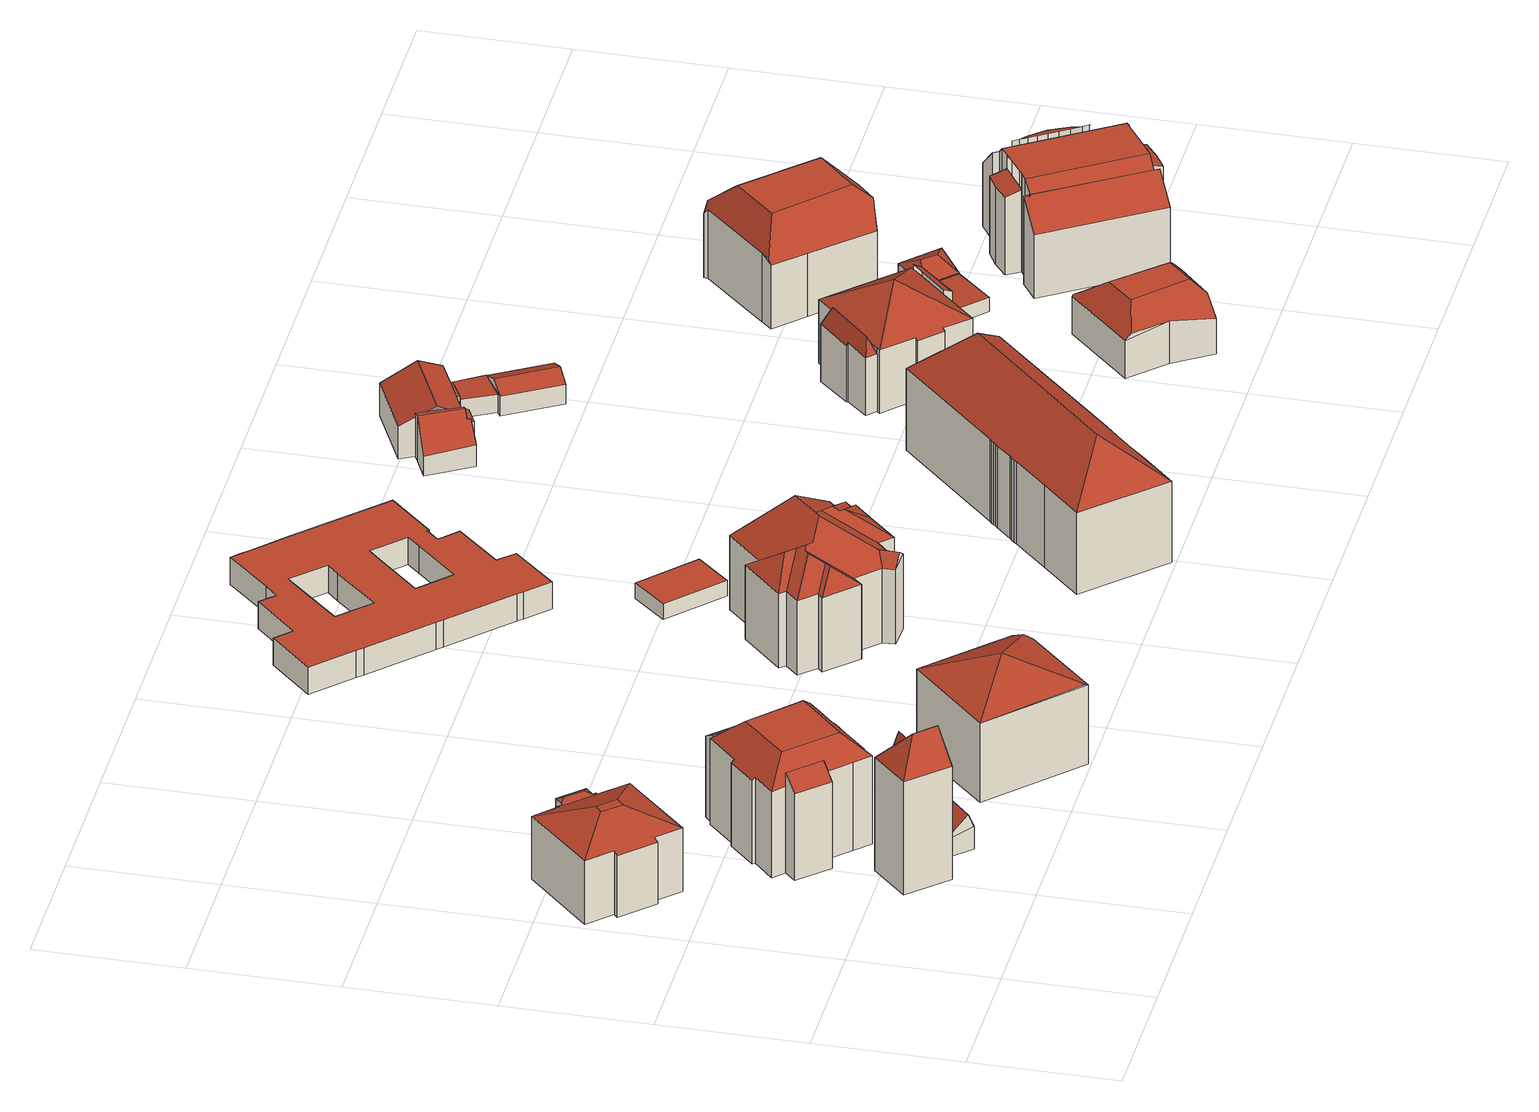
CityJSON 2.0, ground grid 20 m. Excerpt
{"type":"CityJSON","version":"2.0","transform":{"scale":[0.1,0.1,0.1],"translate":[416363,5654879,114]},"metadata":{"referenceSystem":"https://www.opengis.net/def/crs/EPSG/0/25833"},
"CityObjects":{
"building1":{"type":"Building","attributes":{"Dachtyp_tdc":"tdcFreeFormRoof","Gemeindeschluessel":14612000,"Dachneigung":50.69,"QualitaetDacherkennung":5,"Geometrietyp2DReferenz":"3000","measuredHeight":20.93,"function":"31001_9998","roofType":"5000"},"geometry":[{"type":"Solid","lod":"2","boundaries":[[[[0,1,2,3]],[[1,4,5,2]],[[4,6,7,5]],[[6,0,3,7]],[[8,6,4]],[[9,8,4,1]],[[9,1,0]],[[8,9,0,6]],[[3,2,5,7]]]],"semantics":{"surfaces":[{"type":"WallSurface"},{"type":"RoofSurface"},{"type":"GroundSurface"}],"values":[[0,0,0,0,0,1,1,1,2]]}}]},
"building2":{"type":"Building","attributes":{"Gemeindeschluessel":14612000,"Geometrietyp2DReferenz":"3000","function":"31001_9998","roofType":"9999"},"children":["building2-1","building2-2"]},
"building2-1":{"type":"BuildingPart","attributes":{"Dachtyp_tdc":"tdcFreeFormRoof","Dachneigung":18.6,"QualitaetDacherkennung":15,"Geometrietyp2DReferenz":"3000","measuredHeight":9.41,"roofType":"5000"},"parents":["building2"],"geometry":[{"type":"MultiSurface","lod":"2","boundaries":[[[10,11,12,13,14]],[[11,15,16,12]],[[15,17,18,16]],[[17,19,20,18]],[[19,21,22,20]],[[21,23,24,22]],[[17,15,25]],[[21,19,17]],[[15,11,26,25]],[[11,10,26]],[[10,27,28,23,21,17,25,26]],[[13,12,16,18,20,22,24,29]]],"semantics":{"surfaces":[{"type":"WallSurface"},{"type":"RoofSurface"},{"type":"GroundSurface"}],"values":[0,0,0,0,0,0,1,1,1,1,1,2]}}]},
"building2-2":{"type":"BuildingPart","attributes":{"Dachtyp_tdc":"tdcCutTentRoof","Dachneigung":24.08,"QualitaetDacherkennung":76,"Geometrietyp2DReferenz":"3000","measuredHeight":11.88,"roofType":"9999"},"parents":["building2"],"geometry":[{"type":"MultiSurface","lod":"2","boundaries":[[[30,31,32,33]],[[31,14,13,32]],[[34,24,23]],[[34,35,36,24]],[[35,37,38,36]],[[37,39,40,38]],[[39,41,42,40]],[[41,43,44,42]],[[43,45,46,44]],[[45,47,48,46]],[[47,49,50,48]],[[49,30,33,50]],[[35,34,51,27,14,31,30,49,52,53]],[[37,35,53,54]],[[47,45,43,41,39,37,54,55]],[[49,47,55,52]],[[55,54,53,52]],[[33,32,13,29,24,36,38,40,42,44,46,48,50]]],"semantics":{"surfaces":[{"type":"WallSurface"},{"type":"RoofSurface"},{"type":"GroundSurface"}],"values":[0,0,0,0,0,0,0,0,0,0,0,0,1,1,1,1,1,2]}}]},
"building3":{"type":"Building","attributes":{"Dachtyp_tdc":"tdcFreeFormRoof","Gemeindeschluessel":14612000,"Dachneigung":36.92,"QualitaetDacherkennung":11,"Geometrietyp2DReferenz":"3000","measuredHeight":5.18,"function":"31001_9998","roofType":"5000"},"geometry":[{"type":"Solid","lod":"2","boundaries":[[[[56,57,58,59]],[[57,60,61,58]],[[60,62,63,61]],[[62,64,65,63]],[[64,66,67,65]],[[66,68,69,67]],[[68,56,59,69]],[[70,62,60,57,71]],[[66,64,70,71,56,68]],[[57,56,71]],[[64,62,70]],[[59,58,61,63,65,67,69]]]],"semantics":{"surfaces":[{"type":"WallSurface"},{"type":"RoofSurface"},{"type":"GroundSurface"}],"values":[[0,0,0,0,0,0,0,1,1,0,0,2]]}}]},
"building4":{"type":"Building","attributes":{"Gemeindeschluessel":14612000,"Geometrietyp2DReferenz":"3000","function":"31001_9998","roofType":"9999"},"children":["building4-1","building4-2","building4-3"]},
"building4-1":{"type":"BuildingPart","attributes":{"Dachtyp_tdc":"tdcPolyFlatRoof","Dachneigung":43.16,"QualitaetDacherkennung":45,"Geometrietyp2DReferenz":"3000","measuredHeight":14.79,"roofType":"2100"},"parents":["building4"],"geometry":[{"type":"MultiSurface","lod":"2","boundaries":[[[72,73,74,75,76]],[[73,77,78,74]],[[77,79,80,81,78]],[[79,77,73,72]],[[75,74,78,81]]],"semantics":{"surfaces":[{"type":"WallSurface"},{"type":"RoofSurface"},{"type":"GroundSurface"}],"values":[0,0,0,1,2]}}]},
"building4-2":{"type":"BuildingPart","attributes":{"Dachtyp_tdc":"tdcPolyFlatRoof","Dachneigung":29.13,"QualitaetDacherkennung":36,"Geometrietyp2DReferenz":"3000","measuredHeight":12.96,"roofType":"2100"},"parents":["building4"],"geometry":[{"type":"MultiSurface","lod":"2","boundaries":[[[82,83,84,85]],[[83,86,87,84]],[[86,88,89,90,87]],[[91,92,93,94,95]],[[92,82,85,93]],[[92,91,88,86,83,82]],[[85,84,87,90,94,93]]],"semantics":{"surfaces":[{"type":"WallSurface"},{"type":"RoofSurface"},{"type":"GroundSurface"}],"values":[0,0,0,0,0,1,2]}}]},
"building4-3":{"type":"BuildingPart","attributes":{"Dachtyp_tdc":"tdcCutTentRoof","Dachneigung":0.24,"QualitaetDacherkennung":71,"Geometrietyp2DReferenz":"3000","measuredHeight":15.86,"roofType":"9999"},"parents":["building4"],"geometry":[{"type":"MultiSurface","lod":"2","boundaries":[[[89,96,97,90]],[[96,98,99,97]],[[98,100,101,99]],[[100,102,103,101]],[[102,104,105,103]],[[104,106,107,105]],[[106,108,109,107]],[[108,110,111,109]],[[110,112,113,111]],[[112,114,115,113]],[[114,76,75,115]],[[80,116,117,81]],[[116,118,119,117]],[[118,120,121,119]],[[120,122,123,121]],[[122,124,125,123]],[[124,126,127,125]],[[126,95,94,127]],[[112,110,108,106,104,102,100,98,128,129]],[[116,80,76,114,112,129,130]],[[126,124,122,120,118,116,130,131]],[[98,96,89,95,126,131,128]],[[131,130,129,128]],[[90,97,99,101,103,105,107,109,111,113,115,75,81,117,119,121,123,125,127,94]]],"semantics":{"surfaces":[{"type":"WallSurface"},{"type":"RoofSurface"},{"type":"GroundSurface"}],"values":[0,0,0,0,0,0,0,0,0,0,0,0,0,0,0,0,0,0,1,1,1,1,1,2]}}]},
"building5":{"type":"Building","attributes":{"Dachtyp_tdc":"tdcFreeFormRoof","Gemeindeschluessel":14612000,"Dachneigung":67.46,"QualitaetDacherkennung":5,"Geometrietyp2DReferenz":"3000","measuredHeight":11.02,"function":"31001_9998","roofType":"5000"},"geometry":[{"type":"Solid","lod":"2","boundaries":[[[[132,133,63,65]],[[133,134,61,63]],[[134,135,136,61]],[[135,137,138,136]],[[137,132,65,138]],[[132,137,139,140,133]],[[140,139,135,134]],[[134,133,140]],[[137,135,139]],[[65,63,61,136,138]]]],"semantics":{"surfaces":[{"type":"WallSurface"},{"type":"RoofSurface"},{"type":"GroundSurface"}],"values":[[0,0,0,0,0,1,1,0,0,2]]}}]},
"building6":{"type":"Building","attributes":{"Dachtyp_tdc":"tdcFreeFormRoof","Gemeindeschluessel":14612000,"Dachneigung":25.32,"QualitaetDacherkennung":78,"Geometrietyp2DReferenz":"3000","measuredHeight":15.36,"function":"31001_9998","roofType":"5000"},"geometry":[{"type":"Solid","lod":"2","boundaries":[[[[141,142,143,144]],[[142,145,146,143]],[[145,147,148,146]],[[147,149,150,148]],[[149,141,144,150]],[[151,152,147,145]],[[141,149,152,151,153]],[[153,151,142]],[[151,145,142]],[[149,147,152]],[[142,141,153]],[[144,143,146,148,150]]]],"semantics":{"surfaces":[{"type":"WallSurface"},{"type":"RoofSurface"},{"type":"GroundSurface"}],"values":[[0,0,0,0,0,1,1,1,1,0,0,2]]}}]},
"building7":{"type":"Building","attributes":{"Dachtyp_tdc":"tdcFreeFormRoof","Gemeindeschluessel":14612000,"Dachneigung":36.45,"QualitaetDacherkennung":18,"Geometrietyp2DReferenz":"3000","measuredHeight":16.44,"function":"31001_9998","roofType":"5000"},"geometry":[{"type":"Solid","lod":"2","boundaries":[[[[154,155,156,157]],[[155,158,159,156]],[[158,160,161,159]],[[160,162,163,161]],[[162,164,165,163]],[[164,166,167,165]],[[166,168,169,167]],[[168,170,171,169]],[[170,172,173,171]],[[172,174,175,173]],[[174,176,177,175]],[[176,178,179,177]],[[178,180,181,179]],[[180,182,183,181]],[[182,184,185,183]],[[184,186,187,185]],[[186,188,189,187]],[[188,190,191,189]],[[190,192,193,191]],[[192,194,195,193]],[[194,196,197,195]],[[198,199,200,201,194,192]],[[202,203,204,205,206,198,192,190]],[[207,202,190,188]],[[207,188,186]],[[203,202,207,186,184]],[[208,209,204,203,184,182]],[[210,211,212,208,182,180]],[[210,178,176]],[[178,210,180]],[[211,210,176,174]],[[212,211,174,172]],[[209,208,212,172,170]],[[213,209,170,168]],[[213,168,166]],[[205,204,209,213,166,164]],[[214,215,206,205,164,162]],[[214,162,160]],[[215,214,160,158]],[[199,198,206,215,158,155]],[[200,199,155,154]],[[201,200,154,196]],[[201,196,194]],[[197,157,156,159,161,163,165,167,169,171,173,175,177,179,181,183,185,187,189,191,193,195]],[[196,154,157,197]]]],"semantics":{"surfaces":[{"type":"WallSurface"},{"type":"RoofSurface"},{"type":"GroundSurface"}],"values":[[0,0,0,0,0,0,0,0,0,0,0,0,0,0,0,0,0,0,0,0,0,1,1,1,0,1,1,1,1,1,1,1,1,1,1,1,1,1,1,1,1,1,1,2,0]]}}]},
"building8":{"type":"Building","attributes":{"Gemeindeschluessel":14612000,"Dachneigung":90,"Dachorientierung":0,"MittlereTraufHoehe":118.97,"QualitaetDacherkennung":100,"ObjektHoehe":3.95,"BodenHoehe":115.02,"Geometrietyp2DReferenz":"3000","AbsoluteHoehe":118.97,"Dachflaeche":677.42,"measuredHeight":3.95,"function":"31001_9998","roofType":"1000","storeysAboveGround":1},"geometry":[{"type":"MultiSurface","lod":"2","boundaries":[[[216,217,218,219]],[[217,220,221,218]],[[220,222,223,221]],[[222,224,225,223]],[[226,227,228,229]],[[227,230,231,228]],[[230,232,233,231]],[[232,234,235,233]],[[234,236,237,235]],[[236,226,229,237]],[[224,238,239,225]],[[238,240,241,239]],[[240,242,243,241]],[[242,244,245,243]],[[244,246,247,245]],[[246,248,249,247]],[[248,250,251,249]],[[250,252,253,251]],[[252,254,255,253]],[[254,256,257,255]],[[256,258,259,257]],[[258,260,261,259]],[[260,262,263,261]],[[262,264,265,263]],[[264,266,267,265]],[[266,268,269,267]],[[268,270,271,269]],[[270,272,273,271]],[[272,274,275,273]],[[276,277,278,279]],[[277,280,281,278]],[[280,282,283,281]],[[282,284,285,283]],[[284,286,287,285]],[[286,276,279,287]],[[274,288,289,275]],[[288,290,291,289]],[[290,292,293,291]],[[292,294,295,293]],[[294,216,219,295]],[[294,292,290,288,274,276,286,284,282,280,277,276,274,272,270,268,266,264,262,260,258,256,254,252,250,248,246,244,242,240,238,224,226,236,234,232,230,227,226,224,222,220,217,216]],[[219,218,221,223,225,229,228,231,233,235,237,229,225,239,241,243,245,247,249,251,253,255,257,259,261,263,265,267,269,271,273,275,279,278,281,283,285,287,279,275,289,291,293,295]]],"semantics":{"surfaces":[{"type":"WallSurface"},{"type":"RoofSurface"},{"type":"GroundSurface"}],"values":[0,0,0,0,0,0,0,0,0,0,0,0,0,0,0,0,0,0,0,0,0,0,0,0,0,0,0,0,0,0,0,0,0,0,0,0,0,0,0,0,1,2]}}]},
"building9":{"type":"Building","attributes":{"Gemeindeschluessel":14612000,"Dachtyp_tdc":"tdcPolyFlatRoof","Dachneigung":0,"QualitaetDacherkennung":71,"Geometrietyp2DReferenz":"3000","measuredHeight":2.24,"function":"31001_9998","roofType":"1000"},"geometry":[{"type":"Solid","lod":"2","boundaries":[[[[296,297,298,299]],[[297,300,301,298]],[[300,302,303,301]],[[302,296,299,303]],[[302,300,297,296]],[[299,298,301,303]]]],"semantics":{"surfaces":[{"type":"WallSurface"},{"type":"RoofSurface"},{"type":"GroundSurface"}],"values":[[0,0,0,0,1,2]]}}]},
"building10":{"type":"Building","attributes":{"Dachtyp_tdc":"tdcHipRoof","Gemeindeschluessel":14612000,"Dachneigung":40.71,"QualitaetDacherkennung":75,"Geometrietyp2DReferenz":"3000","measuredHeight":18.08,"function":"31001_9998","roofType":"3200"},"geometry":[{"type":"Solid","lod":"2","boundaries":[[[[304,305,306,307]],[[305,308,309,306]],[[308,310,311,309]],[[310,312,313,311]],[[312,314,315,313]],[[314,316,317,315]],[[316,318,319,317]],[[318,320,321,319]],[[320,322,323,321]],[[322,324,325,323]],[[324,326,327,325]],[[326,328,329,327]],[[328,330,331,329]],[[330,332,333,331]],[[332,334,335,333]],[[334,336,337,335]],[[336,338,339,337]],[[338,340,341,339]],[[340,304,307,341]],[[336,334,342]],[[312,310,343]],[[334,332,330,328,326,324,322,320,318,316,314,312,343,342]],[[310,308,305,304,340,338,336,342,343]],[[307,306,309,311,313,315,317,319,321,323,325,327,329,331,333,335,337,339,341]]]],"semantics":{"surfaces":[{"type":"WallSurface"},{"type":"RoofSurface"},{"type":"GroundSurface"}],"values":[[0,0,0,0,0,0,0,0,0,0,0,0,0,0,0,0,0,0,0,1,1,1,1,2]]}}]},
"building11":{"type":"Building","attributes":{"Gemeindeschluessel":14612000,"Geometrietyp2DReferenz":"3000","function":"31001_9998","roofType":"9999"},"children":["building11-1","building11-2","building11-3"]},
"building11-1":{"type":"BuildingPart","attributes":{"Dachtyp_tdc":"tdcGableRoof","Dachneigung":24.8,"QualitaetDacherkennung":57,"Geometrietyp2DReferenz":"3000","measuredHeight":7.07,"roofType":"3100"},"parents":["building11"],"geometry":[{"type":"MultiSurface","lod":"2","boundaries":[[[344,345,346,347]],[[345,348,349,346]],[[350,351,352,353]],[[351,354,355,352]],[[354,356,357,355]],[[356,358,359,357]],[[358,360,361,359]],[[360,362,363,361]],[[356,354,351,350,364,365]],[[365,366,348,345,344,362,360,358,356]],[[346,349,367,353,352,355,357,359,361]]],"semantics":{"surfaces":[{"type":"WallSurface"},{"type":"RoofSurface"},{"type":"GroundSurface"}],"values":[0,0,0,0,0,0,0,0,1,1,2]}}]},
"building11-2":{"type":"BuildingPart","attributes":{"Dachtyp_tdc":"tdcGableRoof","Dachneigung":46.62,"QualitaetDacherkennung":20,"Geometrietyp2DReferenz":"3000","measuredHeight":6.62,"roofType":"3100"},"parents":["building11"],"geometry":[{"type":"MultiSurface","lod":"2","boundaries":[[[368,369,370,371]],[[369,372,373,370]],[[372,374,375,373]],[[374,376,377,375]],[[376,378,379,377]],[[378,380,381,379]],[[380,382,383,381]],[[382,384,350,353,383]],[[385,368,371,349,348]],[[382,380,378,376,374,372,369,368]],[[368,385,366,386,364,384,382]],[[371,370,373,375,377,379,381,383,353,367,349]]],"semantics":{"surfaces":[{"type":"WallSurface"},{"type":"RoofSurface"},{"type":"GroundSurface"}],"values":[0,0,0,0,0,0,0,0,0,1,1,2]}}]},
"building11-3":{"type":"BuildingPart","attributes":{"Dachtyp_tdc":"tdcPolyFlatRoof","Dachneigung":18.27,"QualitaetDacherkennung":45,"Geometrietyp2DReferenz":"3000","measuredHeight":3.46,"roofType":"2100"},"parents":["building11"],"geometry":[{"type":"MultiSurface","lod":"2","boundaries":[[[363,387,388,361]],[[387,389,390,388]],[[389,391,392,390]],[[391,347,346,392]],[[391,389,387,363,347]],[[346,361,388,390,392]]],"semantics":{"surfaces":[{"type":"WallSurface"},{"type":"RoofSurface"},{"type":"GroundSurface"}],"values":[0,0,0,0,1,2]}}]},
"building12":{"type":"Building","attributes":{"Dachtyp_tdc":"tdcPolyFlatRoof","Gemeindeschluessel":14612000,"Dachneigung":0,"QualitaetDacherkennung":55,"Geometrietyp2DReferenz":"3000","measuredHeight":2.88,"function":"31001_9998","roofType":"1000"},"geometry":[{"type":"Solid","lod":"2","boundaries":[[[[393,394,395,396]],[[394,397,398,395]],[[397,399,400,398]],[[399,393,396,400]],[[399,397,394,393]],[[396,395,398,400]]]],"semantics":{"surfaces":[{"type":"WallSurface"},{"type":"RoofSurface"},{"type":"GroundSurface"}],"values":[[0,0,0,0,1,2]]}}]},
"building13":{"type":"Building","attributes":{"Dachtyp_tdc":"tdcPolyFlatRoof","Gemeindeschluessel":14612000,"Dachneigung":3.16,"QualitaetDacherkennung":73,"Geometrietyp2DReferenz":"3000","measuredHeight":2.98,"function":"31001_9998","roofType":"2100"},"geometry":[{"type":"Solid","lod":"2","boundaries":[[[[401,402,403,404]],[[402,405,406,403]],[[405,397,407,406]],[[397,408,409,407]],[[408,410,411,409]],[[410,401,404,411]],[[410,408,397,405,402,401]],[[404,403,406,407,409,411]]]],"semantics":{"surfaces":[{"type":"WallSurface"},{"type":"RoofSurface"},{"type":"GroundSurface"}],"values":[[0,0,0,0,0,0,1,2]]}}]},
"building14":{"type":"Building","attributes":{"Dachtyp_tdc":"tdcGableRoof","Gemeindeschluessel":14612000,"Dachneigung":21.98,"QualitaetDacherkennung":83,"Geometrietyp2DReferenz":"3000","measuredHeight":3.95,"function":"31001_9998","roofType":"3100"},"geometry":[{"type":"Solid","lod":"2","boundaries":[[[[412,413,414,415]],[[413,416,417,414]],[[416,418,419,417]],[[418,412,415,419]],[[416,413,420]],[[412,418,421]],[[413,412,421,420]],[[418,416,420,421]],[[415,414,417,419]]]],"semantics":{"surfaces":[{"type":"WallSurface"},{"type":"RoofSurface"},{"type":"GroundSurface"}],"values":[[0,0,0,0,0,0,1,1,2]]}}]},
"building15":{"type":"Building","attributes":{"Gemeindeschluessel":14612000,"Geometrietyp2DReferenz":"3000","function":"31001_9998","roofType":"9999"},"children":["building15-1","building15-2","building15-3"]},
"building15-1":{"type":"BuildingPart","attributes":{"Dachtyp_tdc":"tdcPolyFlatRoof","Dachneigung":30.45,"QualitaetDacherkennung":40,"Geometrietyp2DReferenz":"3000","measuredHeight":9.89,"roofType":"2100"},"parents":["building15"],"geometry":[{"type":"MultiSurface","lod":"2","boundaries":[[[422,423,424]],[[422,425,426,423]],[[425,427,428,426]],[[427,429,430,431,428]],[[429,427,425,422]],[[423,426,428,431]]],"semantics":{"surfaces":[{"type":"WallSurface"},{"type":"RoofSurface"},{"type":"GroundSurface"}],"values":[0,0,0,0,1,2]}}]},
"building15-2":{"type":"BuildingPart","attributes":{"Dachtyp_tdc":"tdcFreeFormRoof","Dachneigung":68.76,"QualitaetDacherkennung":22,"Geometrietyp2DReferenz":"3000","measuredHeight":11.06,"roofType":"5000"},"parents":["building15"],"geometry":[{"type":"MultiSurface","lod":"2","boundaries":[[[432,433,434,435]],[[433,436,437,434]],[[436,438,439,437]],[[440,441,442,443]],[[441,432,435,442]],[[438,436,444]],[[436,433,432,441,445,444]],[[441,440,445]],[[440,438,444,445]],[[435,434,437,439,443,442]]],"semantics":{"surfaces":[{"type":"WallSurface"},{"type":"RoofSurface"},{"type":"GroundSurface"}],"values":[0,0,0,0,0,1,1,1,1,2]}}]},
"building15-3":{"type":"BuildingPart","attributes":{"Dachtyp_tdc":"tdcTentRoof","Dachneigung":31.76,"QualitaetDacherkennung":75,"Geometrietyp2DReferenz":"3000","measuredHeight":13.62,"roofType":"3500"},"parents":["building15"],"geometry":[{"type":"MultiSurface","lod":"2","boundaries":[[[446,447,448,449]],[[447,450,451,448]],[[450,452,440,443,451]],[[453,454,455,439,438]],[[454,456,457,455]],[[456,458,459,457]],[[458,424,423,459]],[[430,460,461,431]],[[460,462,463,461]],[[462,464,465,463]],[[464,446,449,465]],[[456,454,453,452,450,466]],[[458,456,466]],[[460,430,424,458,466]],[[450,447,446,464,462,460,466]],[[449,448,451,443,439,455,457,459,423,431,461,463,465]]],"semantics":{"surfaces":[{"type":"WallSurface"},{"type":"RoofSurface"},{"type":"GroundSurface"}],"values":[0,0,0,0,0,0,0,0,0,0,0,1,1,1,1,2]}}]},
"building16":{"type":"Building","attributes":{"Dachtyp_tdc":"tdcFreeFormRoof","Gemeindeschluessel":14612000,"Dachneigung":38.29,"QualitaetDacherkennung":49,"Geometrietyp2DReferenz":"3000","measuredHeight":8.63,"function":"31001_9998","roofType":"5000"},"geometry":[{"type":"Solid","lod":"2","boundaries":[[[[467,468,469,470]],[[468,471,472,469]],[[471,473,474,472]],[[473,475,476,474]],[[475,477,478,476]],[[477,467,470,478]],[[479,480,473,471,481,482]],[[483,484,475,480,479]],[[477,484,483,485,486]],[[467,486,485,482,481,468]],[[485,483,479,482]],[[471,468,481]],[[475,473,480]],[[477,475,484]],[[467,477,486]],[[470,469,472,474,476,478]]]],"semantics":{"surfaces":[{"type":"WallSurface"},{"type":"RoofSurface"},{"type":"GroundSurface"}],"values":[[0,0,0,0,0,0,1,1,1,1,1,0,0,0,0,2]]}}]},
"building17":{"type":"Building","attributes":{"Dachtyp_tdc":"tdcPolyFlatRoof","Gemeindeschluessel":14612000,"Dachneigung":3.2,"QualitaetDacherkennung":77,"Geometrietyp2DReferenz":"3000","measuredHeight":2.46,"function":"31001_9998","roofType":"2100"},"geometry":[{"type":"Solid","lod":"2","boundaries":[[[[487,488,489,490]],[[488,491,492,489]],[[491,493,494,492]],[[493,487,490,494]],[[493,491,488,487]],[[490,489,492,494]]]],"semantics":{"surfaces":[{"type":"WallSurface"},{"type":"RoofSurface"},{"type":"GroundSurface"}],"values":[[0,0,0,0,1,2]]}}]},
"building18":{"type":"Building","attributes":{"Dachtyp_tdc":"tdcHipRoof","Gemeindeschluessel":14612000,"Dachneigung":27.5,"QualitaetDacherkennung":77,"Geometrietyp2DReferenz":"3000","measuredHeight":4.1,"function":"31001_9998","roofType":"3200"},"geometry":[{"type":"Solid","lod":"2","boundaries":[[[[495,496,489,492]],[[496,497,498,489]],[[497,499,500,498]],[[499,495,492,500]],[[497,496,501]],[[495,499,502]],[[496,495,502,501]],[[499,497,501,502]],[[492,489,498,500]]]],"semantics":{"surfaces":[{"type":"WallSurface"},{"type":"RoofSurface"},{"type":"GroundSurface"}],"values":[[0,0,0,0,1,1,1,1,2]]}}]},
"building19":{"type":"Building","attributes":{"Dachtyp_tdc":"tdcFreeFormRoof","Gemeindeschluessel":14612000,"Dachneigung":54.49,"QualitaetDacherkennung":42,"Geometrietyp2DReferenz":"3000","measuredHeight":14.41,"function":"31001_9998","roofType":"5000"},"geometry":[{"type":"Solid","lod":"2","boundaries":[[[[503,504,505,506]],[[504,507,508,505]],[[507,509,510,508]],[[509,511,512,510]],[[511,513,514,512]],[[513,515,516,514]],[[515,517,518,516]],[[517,519,520,518]],[[519,521,522,520]],[[521,523,524,522]],[[523,525,526,524]],[[525,527,528,526]],[[527,503,506,528]],[[523,521,519,517,529,530,531]],[[532,533,503,527,525,523,531]],[[504,533,532,534,535,507]],[[509,535,534,530,529,515,513,511]],[[534,532,531,530]],[[504,503,533]],[[509,507,535]],[[517,515,529]],[[506,505,508,510,512,514,516,518,520,522,524,526,528]]]],"semantics":{"surfaces":[{"type":"WallSurface"},{"type":"RoofSurface"},{"type":"GroundSurface"}],"values":[[0,0,0,0,0,0,0,0,0,0,0,0,0,1,1,1,1,1,0,0,0,2]]}}]},
"building20":{"type":"Building","attributes":{"Gemeindeschluessel":14612000,"Geometrietyp2DReferenz":"3000","function":"31001_9998","roofType":"9999"},"children":["building20-1","building20-2","building20-3","building20-4","building20-5","building20-6"]},
"building20-1":{"type":"BuildingPart","attributes":{"Dachtyp_tdc":"tdcCutGableRoof","Dachneigung":1.7,"QualitaetDacherkennung":52,"Geometrietyp2DReferenz":"3000","measuredHeight":14.54,"roofType":"9999"},"parents":["building20"],"geometry":[{"type":"MultiSurface","lod":"2","boundaries":[[[536,537,538,539,540]],[[541,542,543,544,545,546]],[[547,548,549,550]],[[546,551,552,547,550,553,537,536,541]],[[554,555,556,557,558,559,560,561,562,563,564,565,566,540,539]],[[553,554,567]],[[553,550,555,554]],[[550,549,556,555]],[[547,558,557,548]],[[547,552,559,558]],[[552,568,559]],[[551,546,561,560]],[[551,560,569]],[[546,545,562,561]],[[544,543,564,563]],[[543,542,565,564]],[[542,541,566,565]],[[541,536,540,566]]],"semantics":{"surfaces":[{"type":"WallSurface"},{"type":"RoofSurface"},{"type":"GroundSurface"}],"values":[0,1,1,1,2,0,0,0,0,0,0,0,0,0,0,0,0,0]}}]},
"building20-2":{"type":"BuildingPart","attributes":{"Dachtyp_tdc":"tdcPolyFlatRoof","Dachneigung":7.45,"QualitaetDacherkennung":28,"Geometrietyp2DReferenz":"3000","measuredHeight":11.7,"roofType":"2100"},"parents":["building20"],"geometry":[{"type":"MultiSurface","lod":"2","boundaries":[[[570,571,572,573]],[[571,574,575,576,572]],[[577,578,579,580]],[[578,581,582,579]],[[581,583,584,582]],[[583,585,586,584]],[[585,587,588,586]],[[587,570,573,588]],[[587,585,583,581,578,577,578,589,574,571,570]],[[573,572,576,590,579,580,579,582,584,586,588]]],"semantics":{"surfaces":[{"type":"WallSurface"},{"type":"RoofSurface"},{"type":"GroundSurface"}],"values":[0,0,0,0,0,0,0,0,1,2]}}]},
"building20-3":{"type":"BuildingPart","attributes":{"Dachtyp_tdc":"tdcPolyFlatRoof","Dachneigung":44.6,"QualitaetDacherkennung":50,"Geometrietyp2DReferenz":"3000","measuredHeight":13.05,"roofType":"2100"},"parents":["building20"],"geometry":[{"type":"MultiSurface","lod":"2","boundaries":[[[591,592,593,594]],[[592,595,565,593]],[[595,596,563,565]],[[545,597,598,562]],[[597,599,600,598]],[[599,591,594,600]],[[599,597,545,596,595,592,591]],[[594,593,565,563,562,598,600]]],"semantics":{"surfaces":[{"type":"WallSurface"},{"type":"RoofSurface"},{"type":"GroundSurface"}],"values":[0,0,0,0,0,0,1,2]}}]},
"building20-4":{"type":"BuildingPart","attributes":{"Dachtyp_tdc":"tdcPolyFlatRoof","Dachneigung":14.8,"QualitaetDacherkennung":32,"Geometrietyp2DReferenz":"3000","measuredHeight":12.15,"roofType":"2100"},"parents":["building20"],"geometry":[{"type":"MultiSurface","lod":"2","boundaries":[[[538,601,540,539]],[[601,602,603,540]],[[602,604,605,603]],[[604,606,607,605]],[[606,567,554,607]],[[567,606,604,602,601,538]],[[539,540,603,605,607,554]]],"semantics":{"surfaces":[{"type":"WallSurface"},{"type":"RoofSurface"},{"type":"GroundSurface"}],"values":[0,0,0,0,0,1,2]}}]},
"building20-5":{"type":"BuildingPart","attributes":{"Dachtyp_tdc":"tdcPolyFlatRoof","Dachneigung":44.91,"QualitaetDacherkennung":46,"Geometrietyp2DReferenz":"3000","measuredHeight":13,"roofType":"2100"},"parents":["building20"],"geometry":[{"type":"MultiSurface","lod":"2","boundaries":[[[575,608,609,576]],[[608,610,611,609]],[[610,548,557,611]],[[549,612,613,556]],[[612,614,615,613]],[[614,616,580,615]],[[614,612,549,548,610,608,575,617,618,616]],[[579,590,576,609,611,557,556,613,615,580]]],"semantics":{"surfaces":[{"type":"WallSurface"},{"type":"RoofSurface"},{"type":"GroundSurface"}],"values":[0,0,0,0,0,0,1,2]}}]},
"building20-6":{"type":"BuildingPart","attributes":{"Dachtyp_tdc":"tdcPolyFlatRoof","Dachneigung":18.92,"QualitaetDacherkennung":40,"Geometrietyp2DReferenz":"3000","measuredHeight":12.19,"roofType":"2100"},"parents":["building20"],"geometry":[{"type":"MultiSurface","lod":"2","boundaries":[[[619,569,560,620]],[[568,621,622,559]],[[621,623,624,622]],[[623,619,620,624]],[[623,621,568,569,619]],[[620,560,559,622,624]]],"semantics":{"surfaces":[{"type":"WallSurface"},{"type":"RoofSurface"},{"type":"GroundSurface"}],"values":[0,0,0,0,1,2]}}]}
},
"vertices":[
[159,161,176],[207,209,176],[207,209,9],[159,161,9],[257,158,176],[257,158,9],[208,110,176],[208,110,9],[233,134,218],[207,160,218],
[135,594,98],[146,604,98],[146,604,7],[135,594,7],[135,594,97],[177,572,98],[177,572,7],[167,562,98],[167,562,7],[171,558,97],[171,558,7],[167,554,97],[167,554,7],[167,553,96],[167,553,7],[167,572,101],[146,594,101],[134,593,98],[131,589,96],[131,589,7],
[126,595,100],[130,599,97],[130,599,7],[126,595,7],[167,553,100],[198,521,100],[198,521,7],[109,433,101],[109,433,7],[80,463,101],[80,463,7],[74,457,98],[74,457,7],[32,500,98],[32,500,7],[38,505,101],[38,505,7],[7,536,101],[7,536,7],[96,624,100],[96,624,7],[131,589,100],[96,541,126],[118,519,126],[109,509,125],[86,533,125],
[288,100,39],[258,130,32],[258,130,6],[288,100,6],[325,192,32],[325,192,6],[341,174,50],[341,174,6],[357,157,25],[357,157,6],[305,107,22],[305,107,6],[300,112,40],[300,112,6],[348,167,58],[283,106,58],
[222,278,153],[206,263,133],[206,263,5],[222,278,5],[222,278,134],[168,303,133],[168,303,5],[183,318,153],[183,318,133],[183,318,5],
[321,411,125],[315,405,129],[315,405,5],[321,411,5],[350,370,129],[350,370,5],[344,363,135],[344,363,134],[344,363,5],[276,432,135],[288,444,125],[288,444,5],[276,432,5],[276,432,132],
[343,363,135],[343,363,5],[376,330,135],[376,330,5],[354,308,135],[354,308,5],[339,293,135],[339,293,5],[342,290,131],[342,290,5],[323,272,131],[323,272,5],[293,242,131],[293,242,5],[290,245,135],[290,245,5],[272,227,136],[272,227,5],[253,247,135],[253,247,5],[168,332,132],[168,332,5],[197,360,132],[197,360,5],[194,363,128],[194,363,5],[229,398,128],[229,398,5],[232,395,132],[232,395,5],[273,435,132],[273,435,5],[336,330,164],[273,268,164],[214,330,163],[274,390,163],
[357,157,30],[341,174,88],[325,192,85],[358,223,85],[358,223,6],[390,187,30],[390,187,6],[366,214,116],[333,183,116],
[513,4,123],[395,116,123],[395,116,6],[513,4,6],[499,221,125],[499,221,6],[600,121,126],[600,121,6],[598,94,126],[598,94,6],[507,113,159],[599,107,130],[510,7,125],
[653,382,118],[632,404,118],[632,404,8],[653,382,8],[650,422,118],[650,422,8],[643,430,118],[643,430,8],[700,486,118],[700,486,8],[714,472,118],[714,472,8],[763,520,118],[763,520,8],[867,416,118],[867,416,8],[859,408,118],[859,408,8],[871,396,118],[871,396,8],[862,387,118],[862,387,8],[867,382,118],[867,382,8],[842,358,118],[842,358,8],[803,318,118],[803,318,8],[786,335,118],[786,335,8],[768,318,118],[768,318,8],[768,299,118],[768,299,8],[730,300,118],[730,300,8],[729,317,118],[729,317,8],[699,347,118],[699,347,8],[687,334,118],[687,334,8],[646,375,118],[646,375,8],[700,409,150],[694,404,150],[694,382,139],[687,374,139],[749,326,133],[748,327,133],[748,402,172],[714,402,154],[707,409,154],[749,299,132],[786,408,156],[755,408,172],[803,382,151],[798,387,151],[798,396,156],[789,442,172],[694,435,147],[707,422,147],
[746,1079,50],[855,973,50],[855,973,10],[746,1079,10],[797,913,50],[797,913,10],[795,915,50],[795,915,10],[779,899,50],[779,899,10],[758,918,50],[774,935,50],[774,935,10],[758,918,10],[733,975,50],[733,975,10],[717,959,50],[717,959,10],[660,900,50],[660,900,10],[702,860,50],[702,860,10],[785,892,50],[785,892,10],[800,878,50],[800,878,10],[803,875,50],[803,875,10],[747,816,50],[747,816,10],[768,795,50],[768,795,10],[712,736,50],[712,736,10],[682,766,50],[682,766,10],[675,773,50],[675,773,10],[596,849,50],[596,849,10],[588,857,50],[588,857,10],[510,932,50],[510,932,10],[502,940,50],[502,940,10],[451,990,50],[451,990,10],[508,1048,50],[508,1048,10],[530,1027,50],[530,1027,10],[587,1085,50],[587,1085,10],[599,1073,50],[599,1073,10],[606,1066,50],[606,1066,10],[623,1083,50],[623,1083,10],[647,1060,50],[630,1043,50],[630,1043,10],[647,1060,10],[574,984,50],[574,984,10],[616,943,50],[616,943,10],[672,1002,50],[672,1002,10],[688,1018,50],[688,1018,10],[680,1142,50],[680,1142,10],[690,1133,50],[690,1133,10],[703,1120,50],[703,1120,10],[725,1099,50],[725,1099,10],
[720,596,32],[761,641,32],[761,641,9],[720,596,9],[833,575,32],[833,575,9],[792,530,32],[792,530,9],
[1078,90,126],[1061,73,126],[1061,73,7],[1078,90,7],[1038,50,127],[1038,50,7],[993,5,127],[993,5,7],[894,105,128],[894,105,7],[947,158,128],[947,158,7],[993,204,128],[993,204,7],[996,208,128],[996,208,7],[1000,212,128],[1000,212,7],[1004,215,128],[1004,215,7],[1024,235,128],[1024,235,7],[1028,239,128],[1028,239,7],[1031,242,128],[1031,242,7],[1033,245,128],[1033,245,7],[1037,248,128],[1037,248,7],[1176,387,128],[1176,387,7],[1276,290,127],[1276,290,7],[1108,119,126],[1108,119,7],[1101,112,126],[1101,112,7],[1184,297,188],[986,99,188],
[1068,934,63],[1068,934,64],[1068,934,8],[1068,934,43],[1052,926,64],[1052,926,8],[1025,982,66],[1015,1002,56],[1015,1002,8],[1025,982,8],[1109,1047,56],[1109,1047,8],[1136,1004,79],[1136,1004,8],[1154,976,64],[1154,976,8],[1124,961,63],[1124,961,8],[1124,961,64],[1124,961,43],[1031,969,73],[1037,957,79],[1043,944,73],[1037,957,8],
[1045,923,75],[1037,919,65],[1037,919,8],[1045,923,8],[1039,914,65],[1039,914,8],[1021,904,43],[1021,904,8],[1019,903,40],[1019,903,8],[983,962,37],[983,962,8],[986,963,40],[986,963,8],[1015,977,75],[1015,977,8],[1025,982,73],[1052,926,73],[1037,957,73],
[1096,947,43],[1096,947,8],[1103,931,37],[1103,931,8],[1076,918,37],[1076,918,8],
[1124,961,37],[1154,976,37],[1154,976,9],[1124,961,9],[1161,965,37],[1161,965,9],[1130,949,37],[1130,949,9],
[1148,904,35],[1126,947,35],[1126,947,8],[1148,904,8],[1130,949,36],[1130,949,8],[1161,965,8],[1181,933,38],[1181,933,8],[1185,927,38],[1185,927,8],
[1185,927,37],[1232,851,37],[1232,851,7],[1185,927,7],[1188,826,36],[1188,826,7],[1142,900,36],[1142,900,7],[1210,838,47],[1163,913,47],
[1447,438,107],[1447,438,8],[1447,438,100],[1455,430,100],[1455,430,8],[1407,380,100],[1407,380,8],[1398,389,107],[1398,389,100],[1398,389,8],
[1270,483,95],[1268,484,90],[1268,484,8],[1270,483,8],[1308,526,93],[1308,526,8],[1323,512,93],[1323,512,8],[1255,442,93],[1243,454,93],[1243,454,8],[1255,442,8],[1309,511,119],[1255,455,116],
[1287,397,99],[1290,400,101],[1290,400,8],[1287,397,8],[1251,438,102],[1251,438,8],[1255,442,102],[1323,512,102],[1323,511,102],[1323,511,8],[1349,538,102],[1349,538,8],[1450,442,100],[1450,442,8],[1352,341,100],[1352,341,8],[1320,372,101],[1320,372,8],[1317,369,98],[1317,369,8],[1349,441,145],
[1471,56,66],[1437,108,76],[1437,108,13],[1471,56,13],[1390,154,69],[1390,154,13],[1477,242,69],[1477,242,13],[1533,189,67],[1533,189,13],[1574,124,65],[1574,124,13],[1472,194,100],[1478,241,71],[1396,148,77],[1437,158,100],[1535,130,99],[1568,134,77],[1502,97,99],[1497,73,85],
[1470,395,30],[1514,442,33],[1514,442,9],[1470,395,9],[1553,404,33],[1553,404,9],[1512,356,30],[1512,356,9],
[1553,404,34],[1514,442,34],[1558,483,34],[1558,483,9],[1605,438,34],[1605,438,9],[1547,452,50],[1565,434,50],
[1553,703,106],[1627,549,98],[1627,549,9],[1553,703,9],[1579,527,119],[1579,527,9],[1537,508,114],[1537,508,9],[1526,503,99],[1526,503,9],[1451,575,102],[1451,575,9],[1412,613,103],[1412,613,9],[1426,628,110],[1426,628,9],[1510,716,110],[1510,716,9],[1511,722,103],[1511,722,9],[1520,719,118],[1520,719,9],[1545,711,107],[1545,711,9],[1555,708,102],[1555,708,9],[1415,617,110],[1454,622,153],[1508,678,153],[1596,591,152],[1607,592,145],[1544,538,152],[1549,513,132],
[1611,337,154],[1611,336,154],[1611,336,130],[1611,336,9],[1611,337,9],[1601,330,154],[1589,321,140],[1588,322,140],[1588,321,140],[1680,183,139],[1693,191,154],[1759,235,152],[1770,243,139],[1679,381,139],[1667,374,152],[1703,198,154],[1748,228,152],[1656,366,152],[1656,366,9],[1667,374,9],[1679,381,9],[1770,243,9],[1759,235,9],[1748,228,9],[1703,198,9],[1693,191,9],[1680,183,9],[1588,321,9],[1588,322,9],[1589,321,9],[1601,330,9],[1656,366,130],[1748,228,130],[1703,198,130],
[1776,311,125],[1779,297,126],[1779,297,9],[1776,311,9],[1784,289,126],[1784,289,102],[1784,289,9],[1727,375,126],[1732,367,126],[1732,367,9],[1727,375,9],[1744,359,125],[1744,359,9],[1755,349,124],[1755,349,9],[1764,338,124],[1764,338,9],[1771,325,124],[1771,325,9],[1785,288,126],[1785,288,9],
[1554,308,103],[1584,328,139],[1584,328,9],[1554,308,9],[1589,321,139],[1588,321,139],[1684,176,139],[1684,176,9],[1654,156,103],[1654,156,9],
[1611,337,130],[1599,355,124],[1599,355,9],[1621,372,124],[1621,372,9],[1644,385,124],[1644,385,9],
[1805,256,102],[1805,256,9],[1775,236,139],[1775,236,9],[1675,388,139],[1675,388,9],[1705,408,102],[1705,408,9],[1727,375,102],[1785,288,102],[1732,367,102],
[1715,179,123],[1715,179,9],[1760,210,123],[1760,210,9],[1738,192,122],[1738,192,9]
]}
